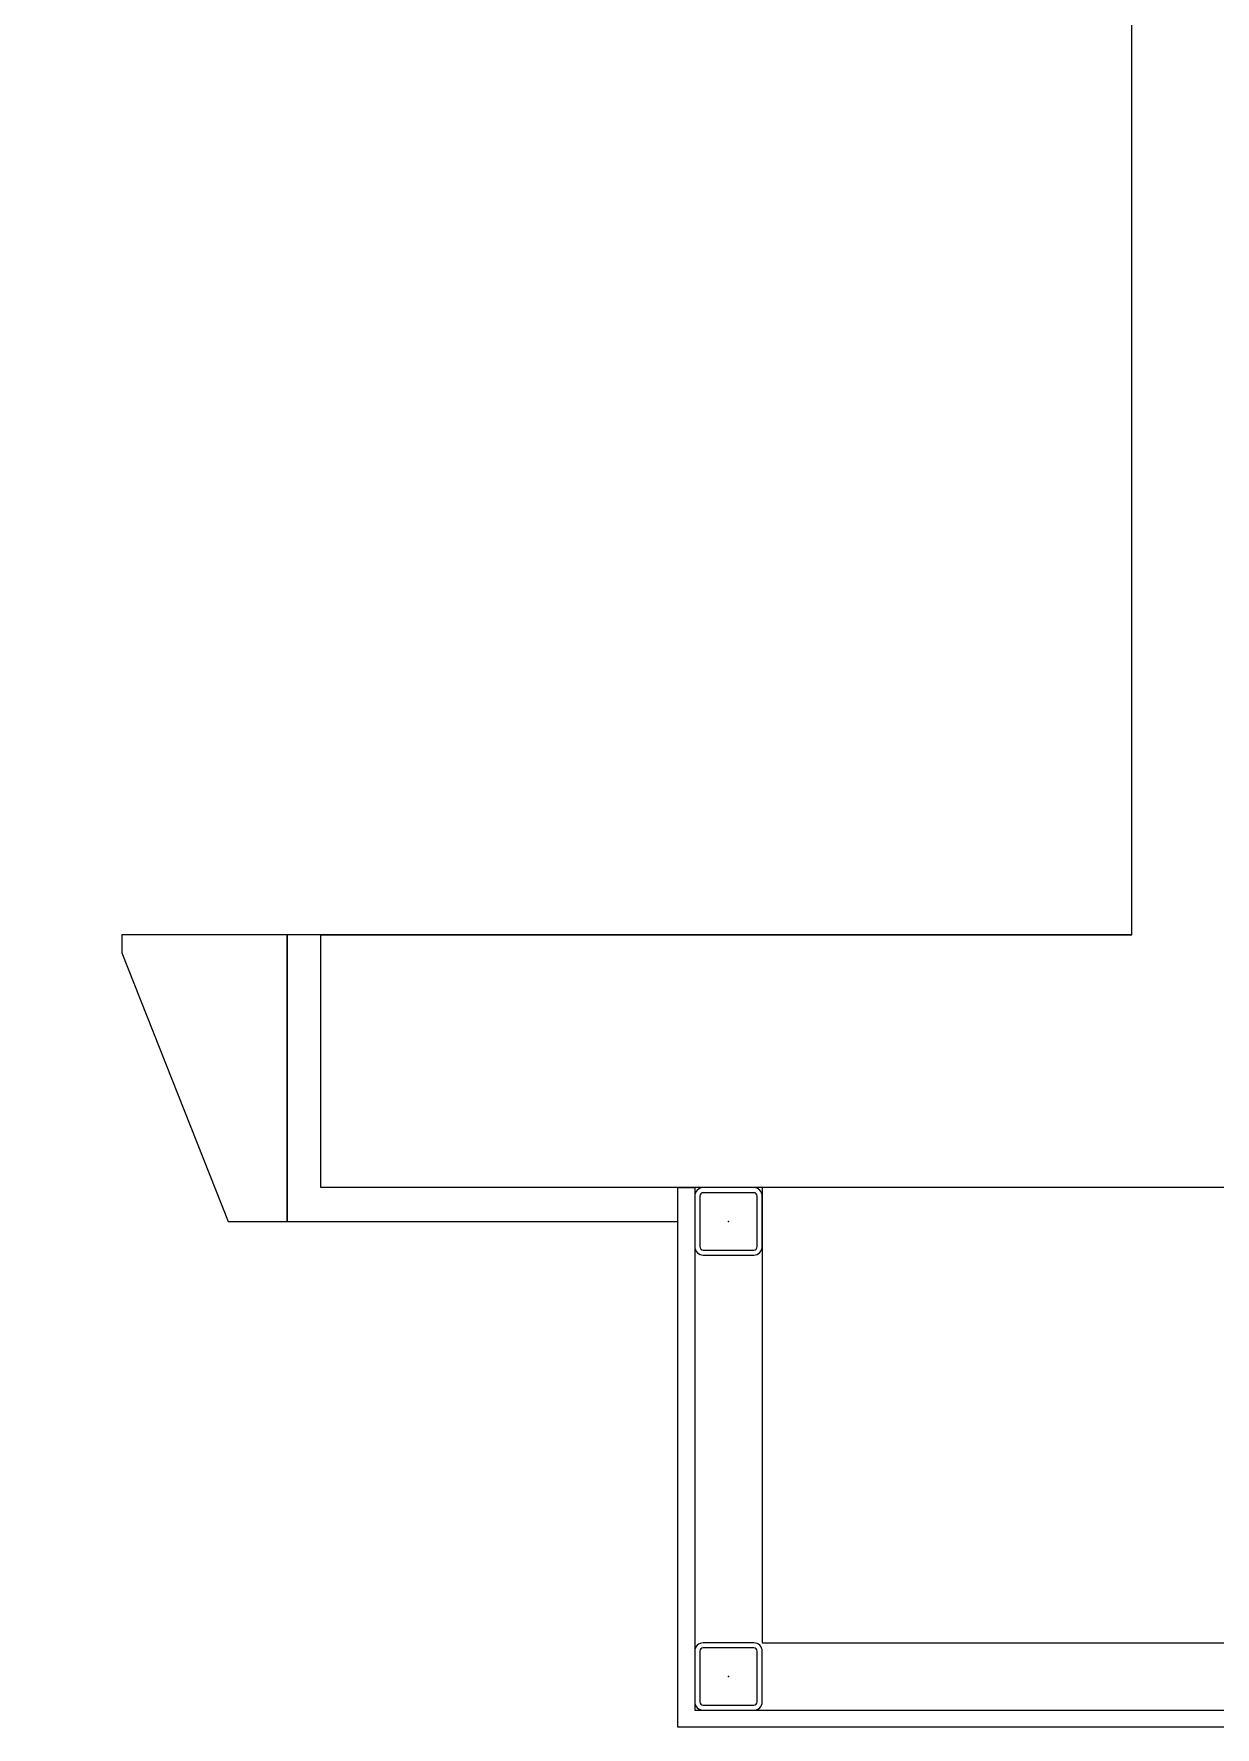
# Model space of a CAD drawing. Extents: x -3709 to 34962, y 0 to 8245.
# Drawn here: x 4260.6 to 4330.7, y 3110.5 to 3210.9 of the extents above; entities that cross this region are included whole.
import ezdxf

# ---------------------------------------------------------------- set-up
doc = ezdxf.new("R2010")
doc.units = 0
doc.layers.get('0').update_dxf_attribs({"color": 9, "lineweight": 9})
for name, color, linetype, lineweight in [('00', 9, 'Continuous', 9), ('06D', 9, 'Continuous', 9), ('10', 9, 'Continuous', 9), ('11', 9, 'Continuous', 9), ('14', 9, 'Continuous', 9)]:
    doc.layers.add(name, color=color, linetype=linetype, lineweight=lineweight)

# ---------------------------------------------------------------- blocks, each defined once
blk = doc.blocks.new('Prf-40x40')
for points in [[(1.5, -2), (-1.5, -2, -0.414214), (-2, -1.5), (-2, 1.5, -0.414214), (-1.5, 2), (1.5, 2, -0.414214), (2, 1.5), (2, -1.5, -0.414214)], [(1.5, -1.7), (-1.5, -1.7, -0.414214), (-1.7, -1.5), (-1.7, 1.5, -0.414214), (-1.5, 1.7), (1.5, 1.7, -0.414214), (1.7, 1.5), (1.7, -1.5, -0.414214)]]:
    blk.add_lwpolyline(points, format="xyb", close=True)
blk.add_point((0, 0))

msp = doc.modelspace()

# ---------------------------------------------------------------- linework, layer by layer
at = {"layer": '00'}
msp.add_lwpolyline([(4095.77, 3872.5), (4095.77, 3362.5), (4480.84, 3362.5), (4480.84, 3297.5), (4465.84, 3297.5), (4465.84, 3347.5), (4340.77, 3347.5), (4340.77, 3157.5), (4400.84, 3157.5), (4400.84, 3142.5), (4277.64, 3142.5), (4277.64, 3157.5), (4325.77, 3157.5), (4325.77, 3347.5), (4125.77, 3347.5), (4125.77, 3157.5), (4164.04, 3157.5), (4164.04, 3142.5), (3680.84, 3142.5)], dxfattribs=at)
at = {"layer": '06D'}
msp.add_lwpolyline([(4303.84, 3142.5), (4303.84, 3115.5), (4400.84, 3115.5)], dxfattribs=at)
at = {"layer": '10'}
msp.add_lwpolyline([(4275.64, 3157.5), (4265.84, 3157.5), (4265.84, 3156.43), (4272.14, 3140.5), (4275.64, 3140.5), (4275.64, 3157.5)], close=True, dxfattribs=at)
at = {"layer": '11'}
msp.add_lwpolyline([(4299.84, 3142.5), (4299.84, 3111.5), (4400.84, 3111.5), (4400.84, 3110.5), (4298.84, 3110.5), (4298.84, 3142.5), (4299.84, 3142.5)], dxfattribs=at)
at = {"layer": '14'}
msp.add_lwpolyline([(4325.77, 3157.5), (4275.64, 3157.5), (4275.64, 3140.5), (4298.84, 3140.5)], dxfattribs=at)

# ---------------------------------------------------------------- block references
at = {"layer": '10', "xscale": -1}
for p in [(4301.84, 3140.5), (4301.84, 3113.5)]:
    msp.add_blockref('Prf-40x40', p, dxfattribs=at)

doc.saveas('drawing.dxf')
